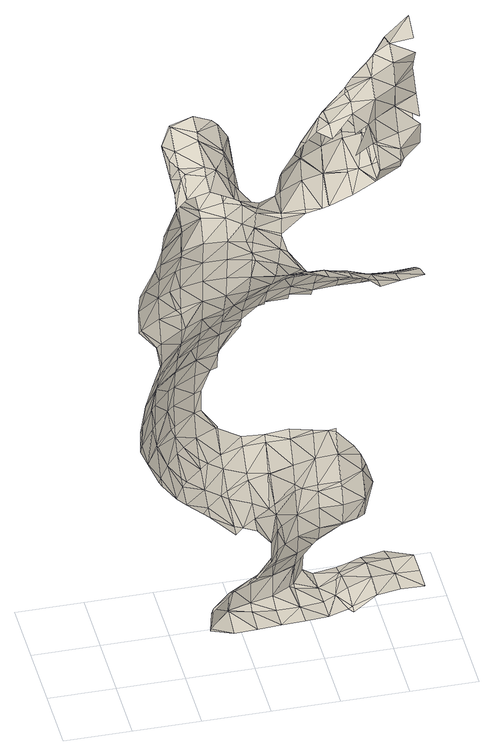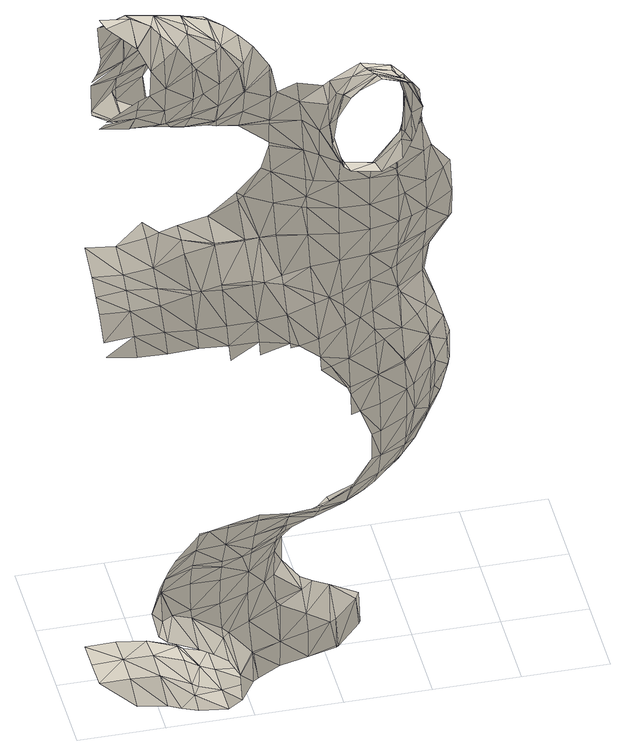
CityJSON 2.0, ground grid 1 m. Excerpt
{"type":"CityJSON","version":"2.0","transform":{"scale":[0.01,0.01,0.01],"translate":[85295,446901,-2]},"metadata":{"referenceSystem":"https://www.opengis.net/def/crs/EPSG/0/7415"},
"CityObjects":{
"otherconstruction1":{"type":"OtherConstruction","attributes":{"class":"art","conditionOfConstruction":"I wish it was really there, would be cool, no?"},"geometry":[{"type":"MultiSurface","lod":"2.3","boundaries":[[[0,1,2]],[[3,4,5]],[[6,5,7]],[[8,1,0]],[[0,2,9]],[[1,8,10]],[[4,3,11]],[[6,7,12]],[[3,5,13]],[[8,0,14]],[[6,13,5]],[[10,8,15]],[[0,9,16]],[[3,17,11]],[[9,18,19]],[[12,20,6]],[[14,15,8]],[[21,17,3]],[[10,22,23]],[[16,14,0]],[[13,21,3]],[[18,24,25]],[[20,13,6]],[[11,25,24]],[[26,22,10]],[[9,19,27]],[[28,29,12]],[[25,19,18]],[[10,15,30]],[[17,25,11]],[[9,27,16]],[[23,22,31]],[[29,20,12]],[[10,30,26]],[[32,28,33]],[[34,33,35]],[[32,33,34]],[[14,36,15]],[[14,16,37]],[[38,31,22]],[[39,34,35]],[[37,40,14]],[[15,36,30]],[[40,36,14]],[[27,37,16]],[[30,41,26]],[[42,22,26]],[[43,27,19]],[[28,32,44]],[[28,44,29]],[[17,45,25]],[[26,41,42]],[[38,22,42]],[[46,19,25]],[[47,13,20]],[[21,48,17]],[[49,21,13]],[[32,34,50]],[[29,51,20]],[[30,36,52]],[[37,53,40]],[[39,54,34]],[[52,36,40]],[[43,19,46]],[[41,30,55]],[[56,13,47]],[[13,56,49]],[[27,57,37]],[[27,43,58]],[[51,47,20]],[[45,46,25]],[[38,42,59]],[[32,50,44]],[[21,49,60]],[[17,48,45]],[[44,61,29]],[[29,61,51]],[[34,54,50]],[[42,41,62]],[[21,60,48]],[[38,59,63]],[[64,54,39]],[[39,65,66]],[[40,53,52]],[[66,64,39]],[[30,52,55]],[[37,67,53]],[[42,68,59]],[[47,69,56]],[[56,70,49]],[[46,58,43]],[[27,58,57]],[[41,55,62]],[[37,57,67]],[[69,70,56]],[[42,71,68]],[[54,64,72]],[[51,73,47]],[[49,70,60]],[[73,69,47]],[[64,66,74]],[[65,75,66]],[[45,76,46]],[[42,62,71]],[[54,72,50]],[[77,61,44]],[[50,77,44]],[[78,51,61]],[[76,58,46]],[[78,61,77]],[[68,79,59]],[[64,74,80]],[[81,45,48]],[[60,81,48]],[[64,80,72]],[[66,82,74]],[[75,82,66]],[[82,83,74]],[[52,53,84]],[[79,68,71]],[[74,83,85]],[[52,86,55]],[[87,83,82]],[[63,59,88]],[[83,87,85]],[[67,84,53]],[[89,86,52]],[[84,89,52]],[[65,90,75]],[[55,86,62]],[[85,91,74]],[[80,92,72]],[[93,67,57]],[[94,63,95]],[[74,96,80]],[[60,70,97]],[[51,98,73]],[[87,99,85]],[[59,79,88]],[[62,100,71]],[[51,78,101]],[[97,70,69]],[[98,69,73]],[[91,96,74]],[[45,102,76]],[[77,50,103]],[[65,104,90]],[[75,105,82]],[[81,60,97]],[[92,80,96]],[[45,81,106]],[[78,77,103]],[[50,72,103]],[[105,87,82]],[[76,102,58]],[[99,107,85]],[[108,57,58]],[[63,88,95]],[[93,57,108]],[[79,71,109]],[[110,107,99]],[[72,92,111]],[[94,95,112]],[[96,113,92]],[[71,100,109]],[[105,75,90]],[[67,93,114]],[[115,116,117]],[[67,114,84]],[[51,101,98]],[[118,99,87]],[[62,86,119]],[[120,116,115]],[[69,121,97]],[[121,69,98]],[[119,86,89]],[[122,89,84]],[[45,106,102]],[[103,101,78]],[[100,62,123]],[[81,97,106]],[[124,108,58]],[[79,109,88]],[[105,118,87]],[[72,111,103]],[[102,124,58]],[[108,114,93]],[[110,99,125]],[[113,126,92]],[[104,127,90]],[[116,120,128]],[[129,115,117]],[[100,130,109]],[[131,112,95]],[[132,99,118]],[[62,119,123]],[[92,126,111]],[[114,133,84]],[[90,127,105]],[[100,123,130]],[[84,133,122]],[[88,134,95]],[[89,122,119]],[[120,115,135]],[[125,99,132]],[[124,136,108]],[[105,127,118]],[[136,114,108]],[[88,109,137]],[[104,138,127]],[[112,131,139]],[[106,140,102]],[[130,137,109]],[[131,95,134]],[[141,98,101]],[[140,124,102]],[[142,121,98]],[[143,97,121]],[[137,130,123]],[[120,144,128]],[[145,101,103]],[[146,106,97]],[[129,147,115]],[[103,111,145]],[[135,144,120]],[[115,147,135]],[[88,137,148]],[[134,88,148]],[[118,149,132]],[[127,150,118]],[[151,119,122]],[[124,152,136]],[[138,153,127]],[[106,154,140]],[[142,98,141]],[[114,155,133]],[[141,101,145]],[[156,121,142]],[[152,114,136]],[[121,156,143]],[[132,157,125]],[[131,158,139]],[[155,122,133]],[[159,119,151]],[[131,134,160]],[[97,143,146]],[[126,161,111]],[[137,123,162]],[[163,123,119]],[[124,140,152]],[[106,146,154]],[[153,150,127]],[[145,111,164]],[[134,165,160]],[[151,122,155]],[[158,131,160]],[[150,149,118]],[[138,166,167]],[[129,168,147]],[[147,169,135]],[[135,170,144]],[[169,170,135]],[[167,153,138]],[[119,159,163]],[[134,148,165]],[[168,169,147]],[[111,161,164]],[[149,171,132]],[[114,172,155]],[[171,157,132]],[[137,162,148]],[[173,128,144]],[[123,163,162]],[[154,174,140]],[[175,114,152]],[[114,175,172]],[[140,174,152]],[[141,145,176]],[[166,177,167]],[[129,178,168]],[[150,179,149]],[[129,180,178]],[[181,144,170]],[[153,182,150]],[[183,145,164]],[[153,167,182]],[[159,184,163]],[[158,160,185]],[[169,186,170]],[[143,187,146]],[[188,142,141]],[[189,156,142]],[[190,177,166]],[[183,176,145]],[[165,191,160]],[[192,143,156]],[[169,168,186]],[[187,154,146]],[[182,179,150]],[[176,193,141]],[[154,187,174]],[[172,194,155]],[[177,183,167]],[[183,164,195]],[[163,196,162]],[[183,182,167]],[[158,197,198]],[[165,148,199]],[[144,181,173]],[[149,179,200]],[[161,201,164]],[[163,184,196]],[[202,203,180]],[[164,201,195]],[[193,188,141]],[[204,172,175]],[[158,185,197]],[[205,176,183]],[[200,171,149]],[[195,182,183]],[[177,205,183]],[[143,206,187]],[[170,186,181]],[[188,189,142]],[[180,203,178]],[[192,156,189]],[[182,200,179]],[[160,191,185]],[[207,193,176]],[[207,176,205]],[[162,208,148]],[[182,195,201]],[[178,209,168]],[[210,175,152]],[[206,143,192]],[[168,209,186]],[[174,211,152]],[[204,175,210]],[[199,191,165]],[[162,196,212]],[[213,193,207]],[[187,214,174]],[[215,177,190]],[[213,188,193]],[[202,216,203]],[[201,217,182]],[[218,198,197]],[[217,200,182]],[[148,208,199]],[[219,189,188]],[[219,192,189]],[[177,220,205]],[[206,221,187]],[[211,210,152]],[[222,207,205]],[[223,173,181]],[[221,224,187]],[[174,214,211]],[[185,225,197]],[[212,208,162]],[[204,210,226]],[[227,213,207]],[[228,178,203]],[[187,224,214]],[[213,227,188]],[[177,215,220]],[[225,185,191]],[[216,229,203]],[[230,219,188]],[[231,181,186]],[[218,197,232]],[[219,233,192]],[[222,205,220]],[[234,235,207]],[[222,234,207]],[[178,236,209]],[[235,227,207]],[[236,186,209]],[[237,206,192]],[[216,218,238]],[[211,226,210]],[[197,225,232]],[[227,230,188]],[[239,228,203]],[[181,231,223]],[[229,239,203]],[[199,240,191]],[[241,221,206]],[[242,243,215]],[[215,243,220]],[[241,224,221]],[[230,233,219]],[[178,228,236]],[[244,245,242]],[[233,246,192]],[[247,235,234]],[[247,234,222]],[[238,229,216]],[[245,243,242]],[[225,191,240]],[[218,232,238]],[[186,248,231]],[[192,246,237]],[[199,208,249]],[[224,250,214]],[[251,227,235]],[[252,211,214]],[[248,186,236]],[[206,237,241]],[[208,212,253]],[[225,254,232]],[[239,255,228]],[[225,240,254]],[[228,255,236]],[[240,199,249]],[[247,222,256]],[[256,222,220]],[[250,224,241]],[[232,257,238]],[[230,227,258]],[[259,229,238]],[[258,227,251]],[[259,239,229]],[[250,252,214]],[[260,233,230]],[[261,220,243]],[[244,262,245]],[[262,243,245]],[[238,257,259]],[[260,246,233]],[[240,263,254]],[[253,249,208]],[[231,264,223]],[[260,237,246]],[[240,265,263]],[[244,266,262]],[[258,260,230]],[[240,249,265]],[[267,258,251]],[[264,231,248]],[[220,268,256]],[[239,269,255]],[[232,254,270]],[[250,271,252]],[[255,269,236]],[[268,220,261]],[[223,264,272]],[[257,232,273]],[[274,241,237]],[[271,275,252]],[[239,259,269]],[[276,248,236]],[[254,263,277]],[[261,243,262]],[[241,274,250]],[[260,274,237]],[[258,278,260]],[[259,257,273]],[[279,280,266]],[[267,278,258]],[[265,281,263]],[[266,280,262]],[[278,282,260]],[[281,265,249]],[[264,248,283]],[[232,270,273]],[[282,284,260]],[[283,248,276]],[[285,271,250]],[[277,270,254]],[[269,286,236]],[[259,287,269]],[[273,287,259]],[[249,253,288]],[[286,276,236]],[[260,289,274]],[[260,284,289]],[[256,268,290]],[[274,285,250]],[[263,281,277]],[[291,278,267]],[[290,268,261]],[[292,262,280]],[[293,262,292]],[[291,282,278]],[[294,272,264]],[[264,283,295]],[[279,296,280]],[[249,288,281]],[[289,297,274]],[[279,298,296]],[[283,276,299]],[[300,271,285]],[[288,253,301]],[[274,297,285]],[[283,302,295]],[[299,302,283]],[[303,261,262]],[[271,300,304]],[[286,299,276]],[[296,292,280]],[[262,293,303]],[[305,284,282]],[[270,306,273]],[[277,306,270]],[[290,261,303]],[[307,264,295]],[[287,308,269]],[[309,298,310]],[[292,311,293]],[[312,287,273]],[[308,286,269]],[[313,289,284]],[[309,296,298]],[[305,282,291]],[[264,307,294]],[[286,314,299]],[[314,302,299]],[[313,297,289]],[[315,295,302]],[[316,284,305]],[[317,290,303]],[[306,318,273]],[[303,293,311]],[[277,281,319]],[[320,285,297]],[[296,321,292]],[[284,316,313]],[[306,277,319]],[[319,281,288]],[[287,322,308]],[[323,296,309]],[[321,311,292]],[[286,308,314]],[[295,315,307]],[[317,303,324]],[[273,325,312]],[[287,312,322]],[[326,300,285]],[[318,325,273]],[[327,302,314]],[[288,301,328]],[[315,302,327]],[[323,329,296]],[[309,310,330]],[[303,331,324]],[[320,297,313]],[[329,321,296]],[[311,331,303]],[[307,332,294]],[[306,333,318]],[[334,285,320]],[[335,305,291]],[[306,319,333]],[[309,336,323]],[[288,337,319]],[[285,334,326]],[[308,338,314]],[[294,332,339]],[[324,340,317]],[[328,337,288]],[[322,338,308]],[[332,307,315]],[[341,316,305]],[[300,326,342]],[[340,324,331]],[[315,327,343]],[[323,344,329]],[[338,345,314]],[[309,330,336]],[[321,346,311]],[[316,347,313]],[[317,340,348]],[[349,321,329]],[[350,331,311]],[[341,305,335]],[[347,320,313]],[[351,339,332]],[[336,352,323]],[[353,312,325]],[[325,318,354]],[[355,322,312]],[[347,334,320]],[[356,339,351]],[[315,357,332]],[[358,316,341]],[[333,359,318]],[[322,355,338]],[[323,352,344]],[[316,358,347]],[[331,360,340]],[[361,345,338]],[[332,362,351]],[[346,321,349]],[[337,363,319]],[[364,333,319]],[[360,331,350]],[[315,343,365]],[[346,366,311]],[[328,363,337]],[[344,367,329]],[[367,349,329]],[[368,369,330]],[[370,326,334]],[[371,352,336]],[[366,350,311]],[[325,354,353]],[[355,361,338]],[[312,353,355]],[[332,372,362]],[[357,315,365]],[[354,318,373]],[[357,372,332]],[[374,341,335]],[[318,359,373]],[[371,344,352]],[[347,370,334]],[[356,351,375]],[[340,376,348]],[[359,333,364]],[[363,364,319]],[[358,377,347]],[[330,378,336]],[[379,380,369]],[[349,381,346]],[[340,360,376]],[[377,382,347]],[[346,381,366]],[[343,383,365]],[[362,384,351]],[[385,326,370]],[[376,360,350]],[[347,382,370]],[[367,386,349]],[[348,376,387]],[[357,365,372]],[[371,336,388]],[[386,381,349]],[[330,369,378]],[[389,358,341]],[[355,390,361]],[[371,388,344]],[[391,367,344]],[[374,389,341]],[[389,377,358]],[[384,362,372]],[[363,392,364]],[[351,384,375]],[[363,393,392]],[[394,355,353]],[[395,396,374]],[[369,380,397]],[[388,336,378]],[[366,398,350]],[[399,382,377]],[[380,400,401]],[[402,387,376]],[[403,353,354]],[[398,366,381]],[[373,403,354]],[[355,394,390]],[[388,391,344]],[[376,350,398]],[[400,387,402]],[[397,404,369]],[[369,404,378]],[[401,397,380]],[[374,396,389]],[[405,372,365]],[[406,370,382]],[[373,359,407]],[[376,408,402]],[[367,409,386]],[[365,383,410]],[[409,381,386]],[[364,407,359]],[[392,411,364]],[[399,377,389]],[[394,353,403]],[[367,391,409]],[[412,385,370]],[[408,376,398]],[[372,405,384]],[[406,382,399]],[[405,365,410]],[[401,400,413]],[[414,396,395]],[[402,415,400]],[[398,381,416]],[[388,417,391]],[[403,373,407]],[[418,397,401]],[[394,419,390]],[[412,370,406]],[[404,397,420]],[[416,381,409]],[[414,389,396]],[[364,411,421]],[[408,398,422]],[[417,423,391]],[[394,403,424]],[[404,425,378]],[[364,421,407]],[[424,426,394]],[[427,385,412]],[[384,428,375]],[[408,429,402]],[[391,423,409]],[[378,430,388]],[[400,415,413]],[[394,426,419]],[[388,431,417]],[[398,416,422]],[[405,410,432]],[[413,418,401]],[[403,407,424]],[[433,399,389]],[[420,397,418]],[[428,384,405]],[[375,428,434]],[[402,429,415]],[[435,406,399]],[[422,436,408]],[[404,420,437]],[[388,438,431]],[[433,389,414]],[[378,425,430]],[[425,404,437]],[[439,426,424]],[[440,419,426]],[[439,424,407]],[[417,441,423]],[[421,442,407]],[[388,430,438]],[[417,431,441]],[[443,412,406]],[[441,409,423]],[[409,444,416]],[[445,405,432]],[[413,415,446]],[[413,446,418]],[[435,399,433]],[[408,436,429]],[[447,422,416]],[[440,426,439]],[[407,442,439]],[[448,427,412]],[[446,415,429]],[[405,445,428]],[[443,406,435]],[[444,409,441]],[[425,449,430]],[[437,450,425]],[[450,449,425]],[[451,431,438]],[[430,449,438]],[[436,422,447]],[[448,412,443]],[[444,452,416]],[[431,453,441]],[[454,433,414]],[[455,434,428]],[[418,456,420]],[[432,457,445]],[[418,446,458]],[[451,459,431]],[[452,447,416]],[[429,436,460]],[[461,427,448]],[[437,420,456]],[[446,429,458]],[[431,459,453]],[[462,435,433]],[[460,436,447]],[[463,450,437]],[[449,450,463]],[[464,429,460]],[[438,449,465]],[[444,466,452]],[[451,467,459]],[[451,438,468]],[[469,443,435]],[[445,470,428]],[[418,458,456]],[[462,433,454]],[[428,471,455]],[[459,467,453]],[[429,464,458]],[[472,460,447]],[[437,473,463]],[[470,445,457]],[[474,448,443]],[[469,435,462]],[[428,470,471]],[[449,463,475]],[[451,476,467]],[[477,449,475]],[[449,477,465]],[[468,438,465]],[[478,461,448]],[[447,452,479]],[[480,443,469]],[[479,452,466]],[[443,480,474]],[[451,481,476]],[[472,447,482]]]}]}
},
"vertices":[
[57,84,479],[51,72,444],[51,70,479],[55,84,650],[51,80,650],[51,84,685],[61,84,719],[51,73,719],[56,84,444],[61,84,513],[65,84,410],[77,84,616],[75,84,754],[85,108,685],[78,118,479],[79,118,444],[84,118,513],[85,90,616],[71,84,547],[85,104,547],[85,103,719],[85,104,650],[85,92,375],[81,84,375],[83,84,582],[85,86,582],[85,116,410],[85,118,517],[85,84,787],[85,94,754],[85,118,414],[85,84,368],[86,84,788],[85,84,788],[94,84,822],[85,72,822],[85,126,444],[85,120,513],[106,84,341],[106,84,857],[85,127,479],[87,118,410],[101,118,375],[98,118,547],[120,116,788],[120,118,589],[117,118,582],[112,118,719],[120,114,616],[113,118,650],[120,118,798],[120,118,745],[109,153,444],[110,153,479],[114,118,822],[114,153,410],[104,118,685],[120,152,513],[120,138,547],[120,108,341],[120,118,642],[120,117,754],[120,153,396],[120,84,328],[112,118,857],[120,84,872],[120,118,882],[120,153,511],[120,118,349],[120,124,685],[120,121,650],[120,141,375],[120,136,822],[120,122,719],[113,153,857],[126,118,891],[120,121,582],[122,118,788],[122,118,754],[128,118,341],[120,153,832],[127,118,616],[120,132,891],[112,153,891],[120,161,479],[108,187,891],[120,158,410],[120,153,905],[154,118,322],[120,163,444],[154,107,891],[116,187,857],[124,153,822],[121,153,513],[145,84,307],[154,96,307],[120,187,845],[154,130,650],[154,130,719],[120,186,925],[132,153,375],[154,128,754],[154,144,582],[154,143,788],[154,84,881],[154,118,898],[154,132,616],[119,187,925],[143,153,547],[154,142,341],[120,187,926],[154,153,795],[154,84,299],[131,187,822],[154,171,513],[159,84,135],[154,80,100],[154,74,135],[154,153,919],[154,183,410],[156,84,100],[154,131,685],[154,183,444],[154,170,375],[154,153,562],[154,187,937],[154,187,808],[171,118,891],[189,84,86],[189,84,160],[154,153,351],[189,84,277],[154,165,925],[154,179,479],[178,118,307],[187,118,100],[154,159,547],[167,153,341],[189,84,862],[189,71,272],[170,153,582],[189,126,754],[189,129,719],[189,134,650],[189,118,99],[189,136,788],[189,146,616],[189,114,135],[189,153,327],[189,153,895],[189,148,891],[165,187,444],[189,178,547],[189,118,871],[189,153,602],[178,187,479],[189,131,685],[180,187,925],[202,84,272],[165,187,410],[189,118,300],[189,187,815],[189,167,341],[186,187,375],[189,153,802],[189,127,307],[196,84,857],[198,118,857],[196,118,135],[189,118,101],[189,119,100],[189,187,916],[189,187,504],[223,84,87],[189,163,582],[189,185,513],[208,118,788],[223,84,839],[223,118,152],[191,153,891],[209,84,169],[223,118,92],[205,153,857],[208,118,822],[189,188,375],[223,118,286],[223,129,100],[205,153,616],[223,118,733],[223,120,719],[223,73,857],[223,144,307],[223,125,685],[215,118,754],[189,191,479],[202,153,822],[189,187,373],[223,100,272],[223,84,263],[223,153,313],[204,187,891],[197,187,822],[223,84,177],[223,97,169],[192,187,513],[223,95,822],[223,137,650],[223,105,788],[223,179,341],[223,129,135],[211,187,547],[223,187,562],[223,187,353],[223,115,754],[223,180,582],[248,84,857],[243,84,204],[209,187,857],[243,84,238],[228,118,719],[257,87,822],[223,153,626],[257,84,815],[257,84,89],[223,160,616],[247,118,272],[223,191,547],[257,92,754],[252,118,169],[257,107,204],[257,104,719],[257,118,89],[257,118,259],[257,118,686],[257,84,788],[257,84,784],[257,139,135],[257,146,650],[257,109,238],[257,118,175],[254,153,307],[257,153,643],[255,84,891],[257,91,857],[257,84,896],[257,87,891],[257,119,685],[257,83,788],[257,137,100],[257,181,341],[257,173,616],[266,84,754],[247,187,582],[257,187,350],[257,125,272],[257,121,169],[292,84,818],[265,118,238],[286,84,719],[270,118,204],[276,118,685],[292,109,857],[292,117,891],[257,153,306],[292,118,89],[257,153,307],[275,84,925],[292,76,719],[292,88,822],[292,138,169],[292,149,272],[257,187,587],[292,84,90],[292,138,238],[278,153,650],[257,189,582],[290,153,135],[292,153,281],[292,84,714],[292,84,944],[292,111,925],[292,163,307],[292,118,685],[285,153,100],[292,118,684],[292,177,616],[292,153,137],[292,132,204],[292,180,341],[292,153,654],[316,84,822],[326,84,698],[299,118,925],[293,118,891],[326,84,92],[292,153,96],[319,118,960],[292,155,650],[308,84,960],[292,153,135],[292,187,595],[292,187,354],[292,158,100],[324,118,857],[292,193,582],[326,117,685],[303,153,272],[326,118,92],[318,153,169],[326,84,971],[326,64,960],[326,136,891],[326,144,204],[326,153,655],[313,187,135],[326,153,90],[326,118,684],[326,84,825],[326,153,262],[326,171,307],[326,156,650],[326,140,925],[326,153,177],[326,118,968],[326,118,856],[326,146,238],[326,187,596],[311,187,100],[326,187,346],[326,127,960],[360,84,983],[326,119,857],[343,118,100],[326,156,272],[326,177,616],[360,84,691],[360,98,994],[326,185,341],[326,161,169],[354,84,100],[360,118,854],[360,103,685],[326,195,582],[326,187,90],[360,131,994],[326,187,157],[347,153,925],[349,153,650],[360,84,839],[355,153,960],[360,149,891],[360,84,104],[356,118,994],[360,148,204],[360,145,238],[360,153,197],[360,76,100],[352,153,100],[360,118,677],[360,156,272],[360,121,857],[343,187,169],[360,118,111],[348,187,341],[360,174,307],[360,168,100],[360,153,899],[360,153,969],[360,68,960],[383,84,960],[360,176,616],[360,118,997],[360,153,105],[360,153,266],[381,84,685],[395,84,118],[376,118,857],[360,149,650],[395,96,994],[360,63,925],[389,84,925],[360,160,925],[360,153,647],[360,187,94],[395,118,124],[360,187,598],[360,156,960],[393,84,857],[395,118,1016],[395,118,664],[360,187,179],[376,153,994],[360,187,337],[360,189,341],[382,153,204],[395,63,685],[395,84,680],[395,87,925],[389,153,891],[395,137,650],[395,65,891],[395,84,922],[395,84,858],[394,153,238],[395,95,960],[395,153,122],[395,153,638],[395,173,272],[395,118,861],[395,178,960],[379,187,100],[386,187,307],[395,173,616],[429,80,891],[429,84,674],[429,84,878],[395,173,925],[395,153,1015],[429,84,908],[395,187,195],[429,100,925],[395,187,291],[395,153,891],[395,171,994],[395,153,238],[428,118,960],[395,161,204],[395,187,597],[429,118,124],[429,118,871],[429,118,994],[406,153,1029],[395,187,106],[429,118,660],[429,84,123],[429,133,650],[429,153,891],[429,118,958],[429,127,1029],[413,187,238],[405,187,204],[414,187,994],[403,187,272],[429,153,636],[415,187,960],[429,153,124],[434,84,891],[429,179,925],[429,172,616],[429,119,994],[429,119,960],[429,153,1044],[429,187,943],[429,187,1028],[464,84,678],[464,84,122],[464,112,925],[429,187,112],[464,114,891],[429,187,1029],[430,153,891],[429,187,598],[464,118,663],[464,138,960],[464,118,889],[464,153,1006],[429,194,960],[430,187,1029],[464,143,1029],[464,137,650],[464,153,124],[464,118,123],[464,153,896],[464,118,935],[464,176,616],[464,153,982],[464,187,1062],[462,153,994],[464,187,604],[464,187,932],[464,153,638],[464,153,1048],[464,183,925]
]}
